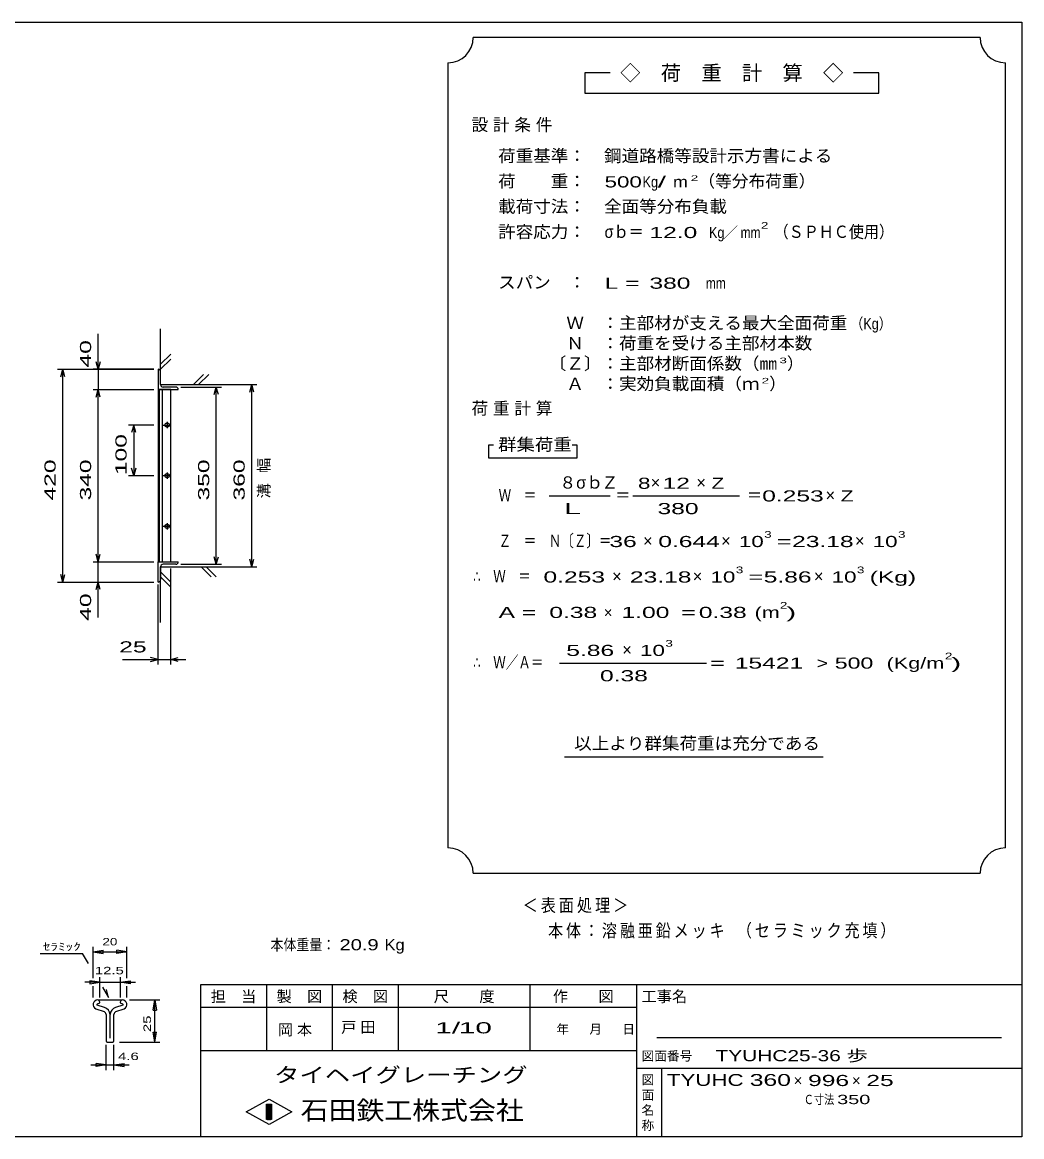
# Model space of a CAD drawing. Units: millimetres, scale not verified. Extents: x -1820 to 1724, y -1285 to 1059.
# Drawn here: x -248 to 1724, y -1141 to 1059 of the extents above; entities that cross this region are included whole.
import ezdxf
from ezdxf.enums import TextEntityAlignment as Align

# ---------------------------------------------------------------- set-up
doc = ezdxf.new("R2010")
doc.units = ezdxf.units.MM
doc.header["$LTSCALE"] = 10
for name, color, linetype, lineweight in [('0_2', 150, 'Continuous', 25), ('16', 3, 'Continuous', 25), ('22', 2, 'Continuous', 25), ('32', 4, 'Continuous', 25)]:
    doc.layers.add(name, color=color, linetype=linetype, lineweight=lineweight)
doc.styles.add('ベクトル', font='')
doc.styles.get('ベクトル').set_extended_font_data('ベクトル')

msp = doc.modelspace()

# ---------------------------------------------------------------- linework, layer by layer
at = {"layer": '0_2'}
for p, q in [((-1736, 1059), (1724, 1059)), ((1724, 1059), (1724, -1141)), ((1724, -841), (104, -841)), ((104, -841), (104, -1141)), ((234, -841), (234, -971)), ((364, -971), (364, -841)), ((494, -841), (494, -971)), ((754, -971), (754, -841)), ((964, -841), (964, -1141)), ((964, -886), (104, -886)), ((1684, -946), (1004, -946)), ((104, -971), (964, -971)), ((964, -1006), (1724, -1006)), ((1014, -1141), (1014, -1006)), ((194, -1092), (239, -1067)), ((234, -1077), (244, -1077)), ((234, -1107), (234, -1077)), ((234, -1077), (236, -1077)), ((236, -1077), (236, -1107)), ((238, -1107), (238, -1077)), ((238, -1077), (240, -1077)), ((239, -1067), (284, -1092)), ((240, -1077), (240, -1107)), ((242, -1107), (242, -1077)), ((242, -1077), (244, -1077)), ((244, -1077), (244, -1107)), ((244, -1077), (244, -1107)), ((239, -1117), (194, -1092)), ((284, -1092), (239, -1117)), ((244, -1107), (234, -1107)), ((236, -1107), (238, -1107)), ((240, -1107), (242, -1107)), ((1724, -1141), (-1736, -1141))]:
    msp.add_line(p, q, dxfattribs=at)
at = {"layer": '16'}
for p, q in [((20, 374), (20, 334)), ((25, 344), (25, 369)), ((20, 334), (60, 334)), ((20, 334), (20, -6)), ((45, 334), (20, 334)), ((22, 334), (22, -6)), ((29, -6), (29, 334)), ((55, 339), (30, 339)), ((45, -6), (45, 334)), ((30, 264), (46, 264)), ((40, 267), (36, 267)), ((38, 270), (38, 258)), ((36, 261), (40, 261)), ((30, 164), (46, 164)), ((40, 167), (36, 167)), ((36, 161), (40, 161)), ((38, 170), (38, 158)), ((40, 67), (36, 67)), ((38, 70), (38, 58)), ((30, 64), (46, 64)), ((36, 61), (40, 61)), ((20, -6), (60, -6)), ((20, -46), (20, -6)), ((20, -6), (45, -6)), ((25, -16), (25, -41)), ((55, -11), (30, -11))]:
    msp.add_line(p, q, dxfattribs=at)
for centre, radius, start, end in [((20, 369), 5, 0, 90), ((30, 344), 5, 180, 270), ((55, 334), 5, 0, 90), ((36, 264), 3, 90, 270), ((38, 264), 4, 46.6, 133.4), ((40, 264), 3, 270, 90), ((38, 264), 4, 226.6, 313.4), ((36, 164), 3, 90, 270), ((38, 164), 4, 46.6, 133.4), ((38, 164), 4, 226.6, 313.4), ((40, 164), 3, 270, 90), ((36, 64), 3, 90, 270), ((38, 64), 4, 46.6, 133.4), ((40, 64), 3, 270, 90), ((38, 64), 4, 226.6, 313.4), ((30, -16), 5, 90, 180), ((55, -6), 5, 270, 0), ((20, -41), 5, 270, 0)]:
    msp.add_arc(centre, radius, start, end, dxfattribs=at)
at = {"layer": '22', "color": 4}
for p, q in [((1642, 1029), (642, 1029)), ((592, 979), (592, -571)), ((1692, -571), (1692, 979)), ((912, 959), (862, 959)), ((862, 959), (862, 919)), ((1442, 959), (1392, 959)), ((1442, 919), (1442, 959)), ((862, 919), (1442, 919)), ((-98, 374), (-98, 444)), ((25, 344), (25, 454)), ((25, 384), (45, 404)), ((-178, 374), (12, 374)), ((-172, 359), (-168, 374)), ((-164, 359), (-168, 374)), ((-168, -46), (-168, 374)), ((12, 374), (-108, 374)), ((-98, 374), (-102, 389)), ((-94, 389), (-98, 374)), ((-98, 374), (-98, 334)), ((25, 374), (45, 394)), ((90, 344), (110, 364)), ((100, 344), (120, 364)), ((-108, 334), (12, 334)), ((-102, 319), (-98, 334)), ((-94, 319), (-98, 334)), ((-98, -6), (-98, 334)), ((25, 344), (215, 344)), ((65, 339), (145, 339)), ((131, 324), (135, 339)), ((139, 324), (135, 339)), ((135, -11), (135, 339)), ((201, 329), (205, 344)), ((209, 329), (205, 344)), ((205, -16), (205, 344)), ((12, 264), (-38, 264)), ((-28, 264), (-32, 249)), ((-24, 249), (-28, 264)), ((-28, 264), (-28, 164)), ((682, 224), (672, 224)), ((672, 224), (672, 199)), ((847, 224), (837, 224)), ((847, 199), (847, 224)), ((672, 199), (847, 199)), ((-28, 164), (-32, 179)), ((-24, 179), (-28, 164)), ((-38, 164), (12, 164)), ((792, 124), (912, 124)), ((957, 124), (1167, 124)), ((-98, -6), (-102, 9)), ((-98, -6), (-94, 9)), ((135, -11), (131, 4)), ((135, -11), (139, 4)), ((-108, -6), (12, -6)), ((-98, -46), (-98, -6)), ((25, -16), (215, -16)), ((25, -126), (25, -16)), ((45, -209), (45, -19)), ((65, -11), (145, -11)), ((125, -36), (105, -16)), ((135, -36), (115, -16)), ((205, -16), (201, -1)), ((205, -16), (209, -1)), ((-168, -46), (-172, -31)), ((-168, -46), (-164, -31)), ((45, -46), (25, -26)), ((45, -56), (25, -36)), ((-178, -46), (12, -46)), ((-108, -46), (12, -46)), ((-102, -61), (-98, -46)), ((-94, -61), (-98, -46)), ((-98, -116), (-98, -46)), ((20, -209), (20, -51)), ((20, -199), (5, -195)), ((45, -199), (60, -195)), ((-50, -199), (20, -199)), ((5, -203), (20, -199)), ((20, -199), (45, -199)), ((60, -203), (45, -199)), ((45, -199), (75, -199)), ((812, -206), (1102, -206)), ((822, -391), (1332, -391)), ((642, -621), (1642, -621))]:
    msp.add_line(p, q, dxfattribs=at)
for centre, start, end in [((592, 1029), 270, 0), ((1692, 1029), 180, 270), ((592, -621), 0, 90), ((1692, -621), 90, 180)]:
    msp.add_arc(centre, 50, start, end, dxfattribs=at)
at = {"layer": '32'}
for p, q in [((-108, -828), (-108, -766)), ((-41.33, -828), (-41.33, -766)), ((-212.33, -779), (-129, -779)), ((-117.33, -799), (-129, -779)), ((-108, -776), (-88, -773)), ((-108, -776), (-88, -779)), ((-108, -776), (-41.33, -776)), ((-88, -779), (-88, -773)), ((-41.33, -776), (-61.33, -773)), ((-61.33, -779), (-61.33, -773)), ((-41.33, -776), (-61.33, -779)), ((-94.67, -836), (-124.67, -836)), ((-94.67, -836), (-114.67, -833)), ((-114.67, -833), (-114.67, -839)), ((-114.67, -839), (-94.67, -836)), ((-94.67, -866), (-94.67, -826)), ((-94.67, -836), (-54.67, -836)), ((-54.67, -826), (-54.67, -866)), ((-54.67, -836), (-34.67, -833)), ((-34.67, -839), (-54.67, -836)), ((-54.67, -836), (-24.67, -836)), ((-34.67, -833), (-34.67, -839)), ((-108, -866), (-108, -844)), ((-89.67, -846), (-78, -866)), ((-78, -866), (-81.67, -850.33)), ((-41.33, -866), (-41.33, -844)), ((-99.53, -878.71), (-94.73, -876.38)), ((-97.7, -871), (-50.87, -871)), ((-94.73, -876.38), (-94.73, -875.61)), ((-54.67, -875.61), (-54.67, -876.38)), ((-54.67, -876.38), (-49.87, -878.71)), ((-36.33, -871), (23.67, -871)), ((10.67, -891), (13.67, -871)), ((13.67, -871), (16.67, -891)), ((13.67, -954.33), (13.67, -871)), ((-102.6, -888.26), (-86.36, -893.96)), ((-85.66, -886.09), (-100.06, -881.03)), ((-82.37, -899.64), (-82.37, -952.04)), ((-74.67, -946.7), (-74.67, -899.8)), ((-67.03, -952.04), (-67.03, -899.64)), ((-49.34, -881.03), (-63.74, -886.09)), ((-63.04, -893.96), (-46.81, -888.26)), ((10.67, -891), (16.67, -891)), ((13.67, -954.33), (10.67, -934.33)), ((10.67, -934.33), (16.67, -934.33)), ((13.67, -954.33), (16.67, -934.33)), ((-82.33, -1009.33), (-82.33, -959.33)), ((-80.03, -954.37), (-69.37, -954.37)), ((-67, -1009.33), (-67, -959.33)), ((-56.33, -954.33), (23.67, -954.33)), ((-112.33, -999.33), (-82.33, -999.33)), ((-82.33, -999.33), (-102.33, -996.33)), ((-102.33, -1002.33), (-102.33, -996.33)), ((-82.33, -999.33), (-102.33, -1002.33)), ((-82.33, -999.33), (-67, -999.33)), ((-67, -999.33), (-47, -996.33)), ((-67, -999.33), (-47, -1002.33)), ((-67, -999.33), (-37, -999.33)), ((-47, -1002.33), (-47, -996.33))]:
    msp.add_line(p, q, dxfattribs=at)
for centre, radius, start, end in [((-99.03, -880), 9, 90.98, 246.68), ((-98.98, -880.05), 1.47, 111.91, 222.33), ((-99.56, -875.82), 4.83, 2.5, 85.55), ((-49.84, -875.82), 4.83, 94.45, 177.5), ((-50.37, -880), 9, 293.32, 89.02002), ((-50.42, -880.05), 1.47, 317.67, 68.08999), ((-88.36, -899.63), 6, 0, 70.58), ((-89.97, -900.81), 15.33, 3.78, 73.7), ((-59.44, -900.81), 15.33, 106.3, 176.22), ((-61.04, -899.63), 6, 109.42, 180), ((-80.03, -952.04), 2.33, 180, 270), ((-69.37, -952.04), 2.33, 270, 0)]:
    msp.add_arc(centre, radius, start, end, dxfattribs=at)

# ---------------------------------------------------------------- texts
at = {"layer": '0_2', "style": 'ベクトル'}
for s, height, p in [('担\u3000当', 21.99, (124, -864)), ('製\u3000図', 21.99, (254, -864)), ('検\u3000図', 21.99, (384, -864)), ('尺\u3000\u3000度', 21.99, (564, -864)), ('作\u3000\u3000図', 21.99, (799, -864)), ('工事名', 21.99, (974, -864)), ('年', 18.33, (806, -928.5)), ('月', 18.33, (871, -928.5)), ('日', 18.33, (936, -928.5)), ('図面番号', 18.33, (974, -981.5)), ('図', 18.33, (974, -1028.5)), ('面', 18.33, (974, -1058.5)), ('名', 18.33, (974, -1088.5)), ('称', 18.33, (974, -1118.5))]:
    msp.add_text(s, height=height, dxfattribs=at).set_placement(p, align=Align.MIDDLE_LEFT)
at = {"layer": '0_2', "color": 222, "style": 'ベクトル'}
for s, height, width, p in [('タイヘイグレーチング', 29.33, 1.25, (249, -1019)), ('石田鉄工株式会社', 36.66, 1.1, (301.5, -1089))]:
    msp.add_text(s, height=height, dxfattribs=dict(at, width=width)).set_placement(p, align=Align.MIDDLE_LEFT)
at = {"layer": '22', "style": 'ベクトル'}
for s, height, p in [('◇\u3000荷\u3000重\u3000計\u3000算\u3000◇', 29.33, (932, 959)), ('（等分布荷重）', 24.19, (1086, 745.5)), ('／', 21.99, (1134.5, 644)), ('）', 24.19, (1261, 385.5)), ('）', 24.19, (1226, 345.5)), ('８', 24.19, (812, 150.5)), ('σｂ', 24.19, (845, 150.5)), ('Ｚ', 24.19, (895, 150.5)), ('×', 24.19, (992, 150.5)), ('×', 24.19, (1082, 150.5)), ('×', 24.19, (1337, 125.5)), ('×', 24.19, (977, 35.5)), ('×', 24.19, (1131, 35.5)), ('×', 24.19, (1395, 35.5)), ('×', 24.19, (916, -34.5)), ('×', 24.19, (1075, -34.5)), ('×', 24.19, (1314, -34.5)), ('×', 21.99, (899.5, -106)), ('×', 24.19, (936, -179.5)), ('×', 21.99, (1274, -1030)), ('×', 21.99, (1389, -1030))]:
    msp.add_text(s, height=height, dxfattribs=at).set_placement(p, align=Align.MIDDLE_LEFT)
for s, height, width, p in [('荷重基準：\u3000', 24.19, 1.05, (691, 795.5)), ('鋼道路橋等設計示方書による', 24.19, 1.05, (900, 795.5)), ('荷\u3000\u3000重：\u3000', 24.19, 1.05, (691, 745.5)), ('500', 21.99, 1.5, (901, 744)), ('Kg', 21.99, 0.85, (976, 744)), ('/', 21.99, 2, (1006, 744)), ('m', 21.99, 1.2, (1036, 744)), ('2', 11, 1.8, (1071, 751.5)), ('載荷寸法：\u3000', 24.19, 1.05, (691, 695.5)), ('全面等分布負載', 24.19, 1.05, (900, 695.5)), ('許容応力：\u3000', 24.19, 1.05, (691, 645.5)), ('2', 13.2, 1.5, (1209.5, 658)), ('（ＳＰＨＣ使用）', 24.19, 0.9, (1234.5, 645.5)), ('σｂ＝', 24.19, 0.9, (901, 645.5)), (' 12.0', 21.99, 1.65, (976, 644)), ('Kg', 21.99, 0.85, (1107, 644)), ('mm', 21.99, 0.8, (1169.5, 644)), ('スパン\u3000：\u3000', 24.19, 1.05, (691, 545.5)), ('L =', 21.99, 1.65, (901, 544)), (' 380 ', 21.99, 1.65, (976, 544)), ('mm', 21.99, 0.8, (1101, 544)), ('\u3000Ｗ\u3000：主部材が支える最大全面荷重', 24.19, 1.05, (791, 465.5)), ('（Kg）', 21.99, 0.85, (1386, 464)), ('\u3000Ｎ\u3000：荷重を受ける主部材本数', 24.19, 1.05, (791, 425.5)), ('〔Ｚ〕：主部材断面係数（㎜', 24.19, 1.05, (791, 385.5)), ('3', 11, 1.8, (1246, 391.5)), ('\u3000Ａ\u3000：実効負載面積（ｍ', 24.19, 1.05, (791, 345.5)), ('2', 11, 1.8, (1211, 351.5)), ('群集荷重', 24.19, 1.1, (691, 225.5)), ('8', 21.99, 1.5, (967, 149)), (' 12 ', 21.99, 1.65, (1002, 149)), ('Z', 21.99, 1.4, (1112, 149)), ('Ｗ\u3000＝', 24.19, 0.75, (692, 125.5)), ('0.253', 21.99, 1.65, (1212, 124)), ('Z', 21.99, 1.4, (1367, 124)), ('＝', 24.19, 0.9, (922, 125.5)), (' 380 ', 21.99, 1.65, (992, 99)), ('＝', 24.19, 0.9, (1182, 125.5)), ('Ｚ\u3000＝\u3000Ｎ〔Ｚ〕＝', 24.19, 0.75, (692, 35.5)), (' 36 ', 21.99, 1.65, (897, 34)), ('0.644', 21.99, 1.65, (1007, 34)), ('10', 21.99, 1.5, (1166, 34)), ('3', 13.2, 1.5, (1216, 48)), ('23.18', 21.99, 1.65, (1271, 34)), ('10', 21.99, 1.5, (1430, 34)), ('3', 13.2, 1.5, (1480, 48)), ('=', 21.99, 1.7, (1241, 34)), ('3', 13.2, 1.5, (1160, -22)), ('3', 13.2, 1.5, (1399, -22)), ('∴\u3000Ｗ\u3000＝', 24.19, 0.75, (642, -34.5)), (' 0.253', 21.99, 1.65, (767, -36)), ('23.18', 21.99, 1.65, (951, -36)), ('10', 21.99, 1.5, (1110, -36)), ('=', 21.99, 1.7, (1185, -36)), ('5.86', 21.99, 1.65, (1215, -36)), ('10', 21.99, 1.5, (1349, -36)), ('(Kg)', 21.99, 1.65, (1424, -36)), ('2', 13.2, 1.5, (1247, -92)), ('A = ', 21.99, 1.65, (692, -106)), ('0.38', 21.99, 1.65, (792, -106)), ('1.00', 21.99, 1.65, (934.5, -106)), ('=', 21.99, 1.7, (1052, -106)), ('0.38', 21.99, 1.65, (1087, -106)), ('(m', 21.99, 1.45, (1197, -106)), (')', 21.99, 2, (1259.5, -106)), (' 25 ', 21.99, 1.65, (-70, -174)), (' 5.86', 21.99, 1.65, (812, -181)), ('10', 21.99, 1.5, (971, -181)), ('3', 13.2, 1.5, (1021, -167)), ('∴\u3000Ｗ／Ａ＝', 24.19, 0.75, (642, -204.5)), (' 15421 ', 21.99, 1.65, (1144.5, -206)), (' 500 ', 21.99, 1.55, (1342.5, -206)), ('(Kg/m', 21.99, 1.45, (1457.5, -206)), ('2', 13.2, 1.5, (1572.5, -192)), (')', 21.99, 2, (1585, -206)), ('0.38', 21.99, 1.65, (892, -231)), ('=', 21.99, 1.7, (1109.5, -206)), ('>', 21.99, 1.3, (1319.5, -206)), ('以上より群集荷重は充分である', 24.19, 1.05, (841, -364.5)), ('本体重量：', 21.99, 0.85, (242, -762)), (' 20.9', 21.99, 1.35, (367, -762)), ('Kg', 21.99, 1.1, (467, -762)), ('1/', 21.99, 2, (567, -926)), (' 10 ', 21.99, 2, (597, -926)), ('TYUHC25-36 歩', 21.99, 1.4, (1120, -981)), ('TYUHC', 23.46, 1.4, (1024, -1029)), (' 360 ', 23.46, 1.55, (1174, -1029)), (' 996 ', 21.99, 1.65, (1289, -1030)), (' 25 ', 21.99, 1.65, (1404, -1030)), ('Ｃ寸法：', 18.33, 0.8, (1294, -1067.5)), (' 350 ', 18.33, 1.6, (1349, -1067.5))]:
    msp.add_text(s, height=height, dxfattribs=dict(at, width=width)).set_placement(p, align=Align.MIDDLE_LEFT)
at = {"layer": '22', "style": 'ベクトル', "width": 1.65}
for s, p in [(' 40 ', (-123, 364)), (' 100 ', (-53, 151.5)), (' 420 ', (-193, 101.5)), (' 340 ', (-123, 101.5)), (' 350 ', (110, 101.5)), (' 360 ', (180, 101.5)), (' 40 ', (-123, -136))]:
    msp.add_text(s, height=21.99, rotation=90, dxfattribs=at).set_placement(p, align=Align.MIDDLE_LEFT)
at = {"layer": '22', "attachment_point": 4, "style": 'ベクトル'}
for s, insert, char_height in [('\\T1.28;設計条件', (638.5, 855.5), 24.19), ('\\T1.28;荷重計算', (638.5, 295.5), 24.19), ('\\T1.5;\\W2;\\~L\\~', (797, 99), 21.99), ('\\T1.2;\\W0.85;＜表面処理＞', (739.5, -685.5), 25.66), ('\\T1.19;\\W0.85;本体：溶融亜鉛メッキ', (789.5, -735.5), 25.66), ('\\T1.19;\\W0.85;（セラミック充填）', (1162, -735.5), 25.66), ('\\T1.25;岡本\u3000', (256.5, -931), 21.99), ('\\T1.25;戸田\u3000', (381.5, -926), 21.99)]:
    msp.add_mtext(s, dxfattribs=dict(at, insert=insert, char_height=char_height))
at = {"layer": '22', "insert": (230, 119), "char_height": 21.99, "attachment_point": 4, "rotation": 90, "style": 'ベクトル'}
msp.add_mtext('\\T1.67;溝幅', dxfattribs=at)
at = {"layer": '32', "color": 2, "style": 'ベクトル'}
for s, width, p in [('ｾﾗﾐｯｸ', 1.5, (-207.33, -766)), ('20', 1.35, (-89.67, -756)), ('12.5', 1.5, (-104.67, -813)), (' 4.6 ', 1.5, (-67, -982.33))]:
    msp.add_text(s, height=14.66, dxfattribs=dict(at, width=width)).set_placement(p, align=Align.MIDDLE_LEFT)
at = {"layer": '32', "color": 2, "style": 'ベクトル', "width": 1.5}
msp.add_text(' 25 ', height=14.66, rotation=90, dxfattribs=at).set_placement((-1.33, -942.67), align=Align.MIDDLE_LEFT)

doc.saveas('drawing.dxf')
